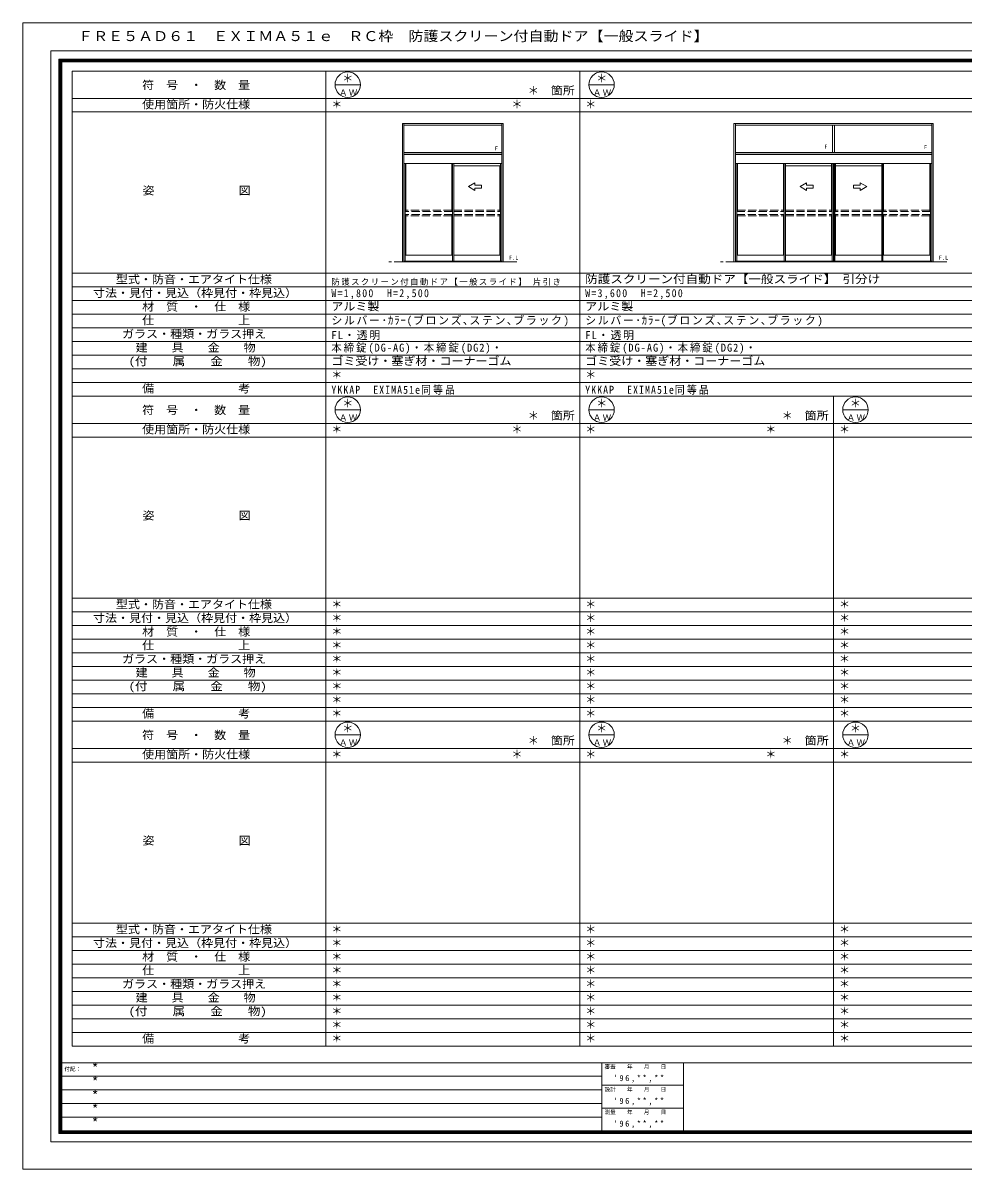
# Model space of a CAD drawing. Units: millimetres, scale not verified. Extents: x -14850 to 14850, y -10500 to 10500.
# Drawn here: x -14850 to 2372, y -10500 to 10500 of the extents above; entities that cross this region are included whole.
import ezdxf
from ezdxf.enums import TextEntityAlignment as Align

# ---------------------------------------------------------------- set-up
doc = ezdxf.new("R2010")
doc.units = ezdxf.units.MM
doc.header["$LTSCALE"] = 50
doc.linetypes.add('CHAIN2', pattern=[12, 9, -1, 1, -1])
doc.linetypes.add('DASHED3', pattern=[4, 3, -1])
doc.layers.add('0-0_0', color=7, linetype='Continuous')
for name, color, linetype, lineweight in [('0-1_USER1', 7, 'Continuous', 9), ('0-2_YKK_ZWAK', 7, 'CHAIN2', 9), ('0-3_YKK_11', 4, 'Continuous', 9)]:
    doc.layers.add(name, color=color, linetype=linetype, lineweight=lineweight)
doc.styles.add('ＭＳ ゴシック', font='')
doc.styles.get('ＭＳ ゴシック').set_extended_font_data('MS Gothic')

msp = doc.modelspace()

# ---------------------------------------------------------------- linework, layer by layer
at = {"layer": '0-1_USER1'}
for p, q in [((-14850, 10500), (14850, 10500)), ((-14850, -10500), (-14850, 10500)), ((-14340.23, 9987.41), (14340.79, 9987.41)), ((-14340.23, -9999.25), (-14340.23, 9987.41)), ((-14190.23, 9837.97), (14190.23, 9837.97)), ((-14190.23, -9849.81), (-14190.23, 9837.97)), ((-14177.82, 9825.57), (14177.82, 9825.57)), ((-14177.82, -9837.41), (-14177.82, 9825.57)), ((-14164.85, 9812.59), (14165.42, 9812.59)), ((-14164.85, -9825), (-14164.85, 9812.59)), ((-14152.44, 9799.62), (14152.45, 9799.62)), ((-14152.44, -9812.03), (-14152.44, 9799.62)), ((-14140.04, 9787.22), (14140.04, 9787.22)), ((-14140.04, -9799.06), (-14140.04, 9787.22)), ((-13949.96, 9617.94), (13950.04, 9617.94)), ((-13949.96, -8247.06), (-13949.96, 9617.94)), ((-9299.96, -8247.06), (-9299.96, 9617.94)), ((-4649.96, -8247.06), (-4649.96, 9617.94)), ((-9133.29, 9367.94), (-8666.63, 9367.94)), ((-4483.29, 9367.94), (-4016.63, 9367.94)), ((-13949.96, 9117.94), (13950.04, 9117.94)), ((-13949.96, 8867.94), (13950.04, 8867.94)), ((-13949.96, 5912.94), (13950.04, 5912.94)), ((-13949.96, 5662.94), (13950.04, 5662.94)), ((-13949.96, 5412.94), (13950.04, 5412.94)), ((-13949.96, 5162.94), (13950.04, 5162.94)), ((-13949.96, 4912.94), (13950.04, 4912.94)), ((-13949.96, 4662.94), (13950.04, 4662.94)), ((-13949.96, 4412.94), (13950.04, 4412.94)), ((-13949.96, 4162.94), (13950.04, 4162.94)), ((-13949.96, 3912.94), (13950.04, 3912.94)), ((-13949.96, 3662.94), (13950.04, 3662.94)), ((0.04, -8247.06), (0.04, 3662.94)), ((-9133.29, 3412.94), (-8666.63, 3412.94)), ((-4483.29, 3412.94), (-4016.63, 3412.94)), ((166.71, 3412.94), (633.37, 3412.94)), ((-13949.96, 3162.94), (13950.04, 3162.94)), ((-13949.96, 2912.94), (13950.04, 2912.94)), ((-13949.96, -42.06), (13950.04, -42.06)), ((-13949.96, -292.06), (13950.04, -292.06)), ((-13949.96, -542.06), (13950.04, -542.06)), ((-13949.96, -792.06), (13950.04, -792.06)), ((-13949.96, -1042.06), (13950.04, -1042.06)), ((-13949.96, -1292.06), (13950.04, -1292.06)), ((-13949.96, -1542.06), (13950.04, -1542.06)), ((-13949.96, -1792.06), (13950.04, -1792.06)), ((-13949.96, -2042.06), (13950.04, -2042.06)), ((-13949.96, -2292.06), (13950.04, -2292.06)), ((-9133.29, -2542.06), (-8666.63, -2542.06)), ((-4483.29, -2542.06), (-4016.63, -2542.06)), ((166.71, -2542.06), (633.37, -2542.06)), ((-13949.96, -2792.06), (13950.04, -2792.06)), ((-13949.96, -3042.06), (13950.04, -3042.06)), ((-13949.96, -5997.06), (13950.04, -5997.06)), ((-13949.96, -6247.06), (13950.04, -6247.06)), ((-13949.96, -6497.06), (13950.04, -6497.06)), ((-13949.96, -6747.06), (13950.04, -6747.06)), ((-13949.96, -6997.06), (13950.04, -6997.06)), ((-13949.96, -7247.06), (13950.04, -7247.06)), ((-13949.96, -7497.06), (13950.04, -7497.06)), ((-13949.96, -7747.06), (13950.04, -7747.06)), ((-13949.96, -7997.06), (13950.04, -7997.06)), ((-13949.96, -8247.06), (13950.04, -8247.06)), ((-14190.23, -8550.56), (14190.23, -8550.56)), ((-4245.68, -8550.56), (-4245.68, -9849.81)), ((-2746.8, -8550.56), (-2746.8, -9849.81)), ((-4245.68, -8798.68), (-14190.23, -8798.68)), ((-2746.8, -8965.6), (-4245.68, -8965.6)), ((-4245.68, -9049.62), (-14190.23, -9049.62)), ((-4245.68, -9299.44), (-14190.23, -9299.44)), ((-2746.8, -9382.33), (-4245.68, -9382.33)), ((-4245.68, -9549.25), (-14190.23, -9549.25)), ((14190.23, -9849.81), (-14190.23, -9849.81)), ((14177.82, -9837.41), (-14177.82, -9837.41)), ((14165.42, -9825), (-14164.85, -9825)), ((14152.45, -9812.03), (-14152.44, -9812.03)), ((14140.04, -9799.06), (-14140.04, -9799.06)), ((14340.79, -9999.25), (-14340.23, -9999.25)), ((-14850, -10500), (14850, -10500))]:
    msp.add_line(p, q, dxfattribs=at)
for centre in [(-8899.96, 9367.94), (-4249.96, 9367.94), (-8899.96, 3412.94), (-4249.96, 3412.94), (400.04, 3412.94), (-8899.96, -2542.06), (-4249.96, -2542.06), (400.04, -2542.06)]:
    msp.add_circle(centre, 233.33, dxfattribs=at)
at = {"layer": '0-2_YKK_ZWAK'}
for p, q in [((-5800.33, 6125.44), (-8149.59, 6125.44)), ((2074.67, 6125.44), (-2074.59, 6125.44))]:
    msp.add_line(p, q, dxfattribs=at)
at = {"layer": '0-3_YKK_11'}
for p, q in [((-7899.96, 6125.44), (-7899.96, 8655.44)), ((-6049.96, 8655.44), (-7899.96, 8655.44)), ((-7874.96, 6125.44), (-7874.96, 8655.44)), ((-6074.96, 8625.44), (-7874.96, 8625.44)), ((-6074.96, 6125.44), (-6074.96, 8655.44)), ((-6049.96, 6125.44), (-6049.96, 8655.44)), ((1825.04, 8655.44), (-1824.96, 8655.44)), ((-1824.96, 6125.44), (-1824.96, 8655.44)), ((-1799.96, 6125.44), (-1799.96, 8655.44)), ((1800.04, 8625.44), (-1799.96, 8625.44)), ((-17.46, 8625.44), (-17.46, 8125.44)), ((17.54, 8625.44), (17.54, 8125.44)), ((1800.04, 6125.44), (1800.04, 8655.44)), ((1825.04, 6125.44), (1825.04, 8655.44)), ((-6074.96, 8125.44), (-7874.96, 8125.44)), ((-6074.96, 8095.44), (-7874.96, 8095.44)), ((-6074.96, 8091.44), (-7874.96, 8091.44)), ((1800.04, 8125.44), (-1799.96, 8125.44)), ((1800.04, 8095.44), (-1799.96, 8095.44)), ((1800.04, 8091.44), (-1799.96, 8091.44)), ((-6074.96, 7925.43), (-7874.96, 7925.43)), ((-7871.96, 7925.43), (-7871.96, 6135.44)), ((-7848.96, 7925.43), (-7848.96, 6135.44)), ((-7836.96, 7925.43), (-7836.96, 7045.94)), ((-6993.46, 7925.43), (-6993.46, 7045.94)), ((-6981.46, 7925.43), (-6981.46, 6135.44)), ((-6958.46, 7925.43), (-6958.46, 6125.44)), ((-6102.96, 7880.44), (-6958.46, 7880.44)), ((-6114.96, 7045.94), (-6114.96, 7880.44)), ((-6102.96, 6135.44), (-6102.96, 7925.43)), ((-6079.96, 6135.44), (-6079.96, 7925.43)), ((1800.04, 7925.43), (-1799.96, 7925.43)), ((-1796.96, 7925.43), (-1796.96, 6135.44)), ((-1773.96, 7925.43), (-1773.96, 6135.44)), ((-1761.96, 7925.43), (-1761.96, 7045.94)), ((-916.46, 7925.43), (-916.46, 7045.94)), ((-904.46, 7925.43), (-904.46, 6135.44)), ((-881.46, 7925.43), (-881.46, 6135.44)), ((-37.46, 7880.44), (-881.46, 7880.44)), ((-37.46, 7045.94), (-37.46, 7925.43)), ((-25.46, 6135.44), (-25.46, 7925.43)), ((-2.46, 6135.44), (-2.46, 7925.43)), ((2.54, 6135.44), (2.54, 7925.43)), ((25.54, 6135.44), (25.54, 7925.43)), ((37.54, 7045.94), (37.54, 7925.43)), ((37.54, 7880.44), (881.54, 7880.44)), ((881.54, 7925.43), (881.54, 6135.44)), ((904.54, 7925.43), (904.54, 6135.44)), ((916.54, 7925.43), (916.54, 7045.94)), ((1762.04, 7925.43), (1762.04, 7045.94)), ((1774.04, 7925.43), (1774.04, 6135.44)), ((1797.04, 7925.43), (1797.04, 6135.44)), ((-6690.28, 7500.33), (-6570.28, 7569.61)), ((-6570.28, 7530.33), (-6570.28, 7569.61)), ((-615.28, 7500.33), (-495.28, 7569.61)), ((-495.28, 7530.33), (-495.28, 7569.61)), ((606.36, 7500.33), (486.36, 7569.61)), ((486.36, 7530.33), (486.36, 7569.61)), ((-6690.28, 7500.33), (-6570.28, 7431.05)), ((-6570.28, 7530.33), (-6450.28, 7530.33)), ((-6450.28, 7470.33), (-6570.28, 7470.33)), ((-6570.28, 7431.05), (-6570.28, 7470.33)), ((-6450.28, 7530.33), (-6450.28, 7470.33)), ((-615.28, 7500.33), (-495.28, 7431.05)), ((-495.28, 7530.33), (-375.28, 7530.33)), ((-375.28, 7470.33), (-495.28, 7470.33)), ((-495.28, 7431.05), (-495.28, 7470.33)), ((-375.28, 7530.33), (-375.28, 7470.33)), ((486.36, 7530.33), (366.36, 7530.33)), ((366.36, 7530.33), (366.36, 7470.33)), ((366.36, 7470.33), (486.36, 7470.33)), ((606.36, 7500.33), (486.36, 7431.05)), ((486.36, 7431.05), (486.36, 7470.33)), ((-7836.96, 6989.94), (-7836.96, 6245.44)), ((-6993.46, 6989.94), (-6993.46, 6245.44)), ((-6114.96, 6245.44), (-6114.96, 6989.94)), ((-1761.96, 6989.94), (-1761.96, 6245.44)), ((-916.46, 6989.94), (-916.46, 6245.44)), ((-37.46, 6245.44), (-37.46, 6989.94)), ((37.54, 6245.44), (37.54, 6989.94)), ((916.54, 6989.94), (916.54, 6245.44)), ((1762.04, 6989.94), (1762.04, 6245.44)), ((-6075.46, 6125.44), (-7874.96, 6125.44)), ((-7871.96, 6135.44), (-6958.46, 6135.44)), ((-7871.96, 6135.44), (-7835.96, 6135.44)), ((-7848.96, 6245.44), (-6981.46, 6245.44)), ((-6993.46, 6135.44), (-6993.46, 6125.44)), ((-6958.46, 6245.44), (-6102.96, 6245.44)), ((-6958.46, 6135.44), (-6079.96, 6135.44)), ((1825.04, 6125.44), (-1824.96, 6125.44)), ((-1796.96, 6135.44), (-881.46, 6135.44)), ((-1796.96, 6135.44), (-1762.96, 6135.44)), ((-1773.96, 6245.44), (-904.46, 6245.44)), ((-916.46, 6135.44), (-916.46, 6125.44)), ((-881.46, 6245.44), (-25.46, 6245.44)), ((-881.46, 6135.44), (-2.46, 6135.44)), ((-881.46, 6125.44), (-881.46, 6135.44)), ((881.54, 6135.44), (2.54, 6135.44)), ((881.54, 6245.44), (25.54, 6245.44)), ((1797.04, 6135.44), (881.54, 6135.44)), ((881.54, 6125.44), (881.54, 6135.44)), ((1774.04, 6245.44), (904.54, 6245.44)), ((916.54, 6135.44), (916.54, 6125.44)), ((1797.04, 6135.44), (1764.04, 6135.44))]:
    msp.add_line(p, q, dxfattribs=at)
at = {"layer": '0-3_YKK_11', "linetype": 'DASHED3'}
for p, q in [((-6981.46, 7045.94), (-7848.96, 7045.94)), ((-6981.46, 6989.94), (-7848.96, 6989.94)), ((-6993.46, 7067.94), (-7836.96, 7067.94)), ((-6993.46, 6967.93), (-7836.96, 6967.93)), ((-6958.46, 7067.94), (-6114.96, 7067.94)), ((-6958.46, 7045.94), (-6102.96, 7045.94)), ((-6958.46, 6989.94), (-6102.96, 6989.94)), ((-6958.46, 6967.93), (-6114.96, 6967.93)), ((-1773.96, 7045.94), (-904.46, 7045.94)), ((-1773.96, 6989.94), (-904.46, 6989.94)), ((-1761.96, 7067.94), (-916.46, 7067.94)), ((-1761.96, 6967.93), (-916.46, 6967.93)), ((-881.46, 7067.94), (-37.46, 7067.94)), ((-881.46, 7045.94), (-25.46, 7045.94)), ((-881.46, 6989.94), (-25.46, 6989.94)), ((-881.46, 6967.93), (-37.46, 6967.93)), ((881.54, 7045.94), (25.54, 7045.94)), ((881.54, 6989.94), (25.54, 6989.94)), ((881.54, 7067.94), (37.54, 7067.94)), ((881.54, 6967.93), (37.54, 6967.93)), ((1774.04, 7045.94), (904.54, 7045.94)), ((1774.04, 6989.94), (904.54, 6989.94)), ((1762.04, 7067.94), (916.54, 7067.94)), ((1762.04, 6967.93), (916.54, 6967.93))]:
    msp.add_line(p, q, dxfattribs=at)

# ---------------------------------------------------------------- texts
at = {"layer": '0-0_0', "color": 3, "style": 'ＭＳ ゴシック', "width": 1.1}
msp.add_text('ＦＲＥ５ＡＤ６１\u3000ＥＸＩＭＡ５１ｅ\u3000ＲＣ枠\u3000防護スクリーン付自動ドア【一般スライド】', height=183.3, dxfattribs=at).set_placement((-13840.22, 10112.41), align=Align.BOTTOM_LEFT)
at = {"layer": '0-0_0', "style": 'ＭＳ ゴシック'}
for p in [(-8999.96, 9367.94), (-4349.96, 9367.94), (-5599.96, 9142.94), (-9199.96, 8892.94), (-5899.96, 8892.94), (-4549.96, 8892.94), (-9199.96, 3937.94), (-4549.96, 3937.94), (-8999.96, 3412.94), (-4349.96, 3412.94), (300.04, 3412.94), (-5599.96, 3187.94), (-949.96, 3187.94), (-9199.96, 2937.94), (-5899.96, 2937.94), (-4549.96, 2937.94), (-1249.96, 2937.94), (100.04, 2937.94), (-9199.96, -267.06), (-4549.96, -267.06), (100.04, -267.06), (-9199.96, -517.06), (-4549.96, -517.06), (100.04, -517.06), (-9199.96, -767.06), (-4549.96, -767.06), (100.04, -767.06), (-9199.96, -1017.06), (-4549.96, -1017.06), (100.04, -1017.06), (-9199.96, -1267.06), (-4549.96, -1267.06), (100.04, -1267.06), (-9199.96, -1517.06), (-4549.96, -1517.06), (100.04, -1517.06), (-9199.96, -1767.06), (-4549.96, -1767.06), (100.04, -1767.06), (-9199.96, -2017.06), (-4549.96, -2017.06), (100.04, -2017.06), (-9199.96, -2267.06), (-4549.96, -2267.06), (100.04, -2267.06), (-8999.96, -2542.06), (-4349.96, -2542.06), (300.04, -2542.06), (-5599.96, -2767.06), (-949.96, -2767.06), (-9199.96, -3017.06), (-5899.96, -3017.06), (-4549.96, -3017.06), (-1249.96, -3017.06), (100.04, -3017.06), (-9199.96, -6222.06), (-4549.96, -6222.06), (100.04, -6222.06), (-9199.96, -6472.06), (-4549.96, -6472.06), (100.04, -6472.06), (-9199.96, -6722.06), (-4549.96, -6722.06), (100.04, -6722.06), (-9199.96, -6972.06), (-4549.96, -6972.06), (100.04, -6972.06), (-9199.96, -7222.06), (-4549.96, -7222.06), (100.04, -7222.06), (-9199.96, -7472.06), (-4549.96, -7472.06), (100.04, -7472.06), (-9199.96, -7722.06), (-4549.96, -7722.06), (100.04, -7722.06), (-9199.96, -7972.06), (-4549.96, -7972.06), (100.04, -7972.06), (-9199.96, -8222.06), (-4549.96, -8222.06), (100.04, -8222.06)]:
    msp.add_text('＊', height=146.6, dxfattribs=at).set_placement(p, align=Align.BOTTOM_LEFT)
for s, width, p in [('防護スクリーン付自動ドア【一般スライド】 引分け', 1.15, (-4549.96, 5687.94)), ('アルミ製', 1.1, (-9199.96, 5187.94)), ('アルミ製', 1.1, (-4549.96, 5187.94)), ('ゴミ受け・塞ぎ材・コーナーゴム', 1.1, (-9199.96, 4187.94)), ('ゴミ受け・塞ぎ材・コーナーゴム', 1.1, (-4549.96, 4187.94))]:
    msp.add_text(s, height=146.6, dxfattribs=dict(at, width=width)).set_placement(p, align=Align.BOTTOM_LEFT)
at = {"layer": '0-0_0', "attachment_point": 7, "style": 'ＭＳ ゴシック'}
for s, insert, char_height in [('\\T1.17;防護スクリーン付自動ドア【一般スライド】\\~片引き', (-9199.96, 5687.94), 110), ('\\T1.26;\\W0.9;W=1,800\u3000H=2,500', (-9199.96, 5437.94), 146.6), ('\\T1.26;\\W0.9;W=3,600\u3000H=2,500', (-4549.96, 5437.94), 146.6), ('\\T1.15;シルバー･ｶﾗｰ(ブロンズ､ステン､ブラック)', (-9199.96, 4937.94), 146.6), ('\\T1.15;シルバー･ｶﾗｰ(ブロンズ､ステン､ブラック)', (-4549.96, 4937.94), 146.6), ('\\T1.16;FL・透明', (-9199.96, 4687.94), 146.6), ('\\T1.16;FL・透明', (-4549.96, 4687.94), 146.6), ('\\T1.19;\\W0.95;本締錠(DG-AG)・本締錠(DG2)・', (-9199.96, 4437.94), 146.6), ('\\T1.19;\\W0.95;本締錠(DG-AG)・本締錠(DG2)・', (-4549.96, 4437.94), 146.6), ('\\T1.22;\\W0.9;YKKAP\u3000EXIMA51e同等品', (-9199.96, 3687.94), 146.6), ('\\T1.22;\\W0.9;YKKAP\u3000EXIMA51e同等品', (-4549.96, 3687.94), 146.6)]:
    msp.add_mtext(s, dxfattribs=dict(at, insert=insert, char_height=char_height))
at = {"layer": '0-1_USER1', "style": 'ＭＳ ゴシック'}
for s, width, p in [('符\u3000号\u3000・\u3000数\u3000量', 1.1, (-12666.33, 9242.94)), ('箇所', 1.1, (-5179.96, 9142.94)), ('使用箇所・防火仕様', 1.1, (-12666.33, 8887.94)), ('姿\u3000\u3000\u3000\u3000\u3000\u3000\u3000図', 1.1, (-12659.66, 7310.44)), ('型式・防音・エアタイト仕様', 1.1, (-13146.33, 5682.94)), ('寸法・見付・見込（枠見付・枠見込）', 1.1, (-13566.33, 5432.94)), ('材\u3000質\u3000・\u3000仕\u3000様', 1.1, (-12666.33, 5182.94)), ('仕\u3000\u3000\u3000\u3000\u3000\u3000\u3000上', 1.1, (-12666.33, 4932.94)), ('ガラス・種類・ガラス押え', 1.1, (-13033, 4682.94)), ('建\u3000\u3000具\u3000\u3000金\u3000\u3000物', 1.1, (-12786.33, 4432.94)), ('(付\u3000\u3000属\u3000\u3000金\u3000\u3000物)', 1.15, (-12913, 4182.94)), ('備\u3000\u3000\u3000\u3000\u3000\u3000\u3000考', 1.1, (-12666.33, 3682.94)), ('符\u3000号\u3000・\u3000数\u3000量', 1.1, (-12666.33, 3287.94)), ('箇所', 1.1, (-5179.96, 3187.94)), ('箇所', 1.1, (-529.96, 3187.94)), ('使用箇所・防火仕様', 1.1, (-12666.33, 2932.94)), ('姿\u3000\u3000\u3000\u3000\u3000\u3000\u3000図', 1.1, (-12659.66, 1355.44)), ('型式・防音・エアタイト仕様', 1.1, (-13146.33, -272.06)), ('寸法・見付・見込（枠見付・枠見込）', 1.1, (-13566.33, -522.06)), ('材\u3000質\u3000・\u3000仕\u3000様', 1.1, (-12666.33, -772.06)), ('仕\u3000\u3000\u3000\u3000\u3000\u3000\u3000上', 1.1, (-12666.33, -1022.06)), ('ガラス・種類・ガラス押え', 1.1, (-13033, -1272.06)), ('建\u3000\u3000具\u3000\u3000金\u3000\u3000物', 1.1, (-12786.33, -1522.06)), ('(付\u3000\u3000属\u3000\u3000金\u3000\u3000物)', 1.15, (-12913, -1772.06)), ('備\u3000\u3000\u3000\u3000\u3000\u3000\u3000考', 1.1, (-12666.33, -2272.06)), ('符\u3000号\u3000・\u3000数\u3000量', 1.1, (-12666.33, -2667.06)), ('箇所', 1.1, (-5179.96, -2767.06)), ('箇所', 1.1, (-529.96, -2767.06)), ('使用箇所・防火仕様', 1.1, (-12666.33, -3022.06)), ('姿\u3000\u3000\u3000\u3000\u3000\u3000\u3000図', 1.1, (-12659.66, -4599.56)), ('型式・防音・エアタイト仕様', 1.1, (-13146.33, -6227.06)), ('寸法・見付・見込（枠見付・枠見込）', 1.1, (-13566.33, -6477.06)), ('材\u3000質\u3000・\u3000仕\u3000様', 1.1, (-12666.33, -6727.06)), ('仕\u3000\u3000\u3000\u3000\u3000\u3000\u3000上', 1.1, (-12666.33, -6977.06)), ('ガラス・種類・ガラス押え', 1.1, (-13033, -7227.06)), ('建\u3000\u3000具\u3000\u3000金\u3000\u3000物', 1.1, (-12786.33, -7477.06)), ('(付\u3000\u3000属\u3000\u3000金\u3000\u3000物)', 1.15, (-12913, -7727.06)), ('備\u3000\u3000\u3000\u3000\u3000\u3000\u3000考', 1.1, (-12666.33, -8227.06))]:
    msp.add_text(s, height=146.6, dxfattribs=dict(at, width=width)).set_placement(p, align=Align.BOTTOM_LEFT)
at = {"layer": '0-1_USER1', "color": 3, "style": 'ＭＳ ゴシック'}
for p in [(-13590.04, -8798.68), (-13590.04, -9049.62), (-13590.04, -9299.62), (-13590.04, -9550.38), (-13590.04, -9800.38)]:
    msp.add_text('*', height=183.3, dxfattribs=at).set_placement(p, align=Align.BOTTOM_LEFT)
at = {"layer": '0-1_USER1', "color": 4, "style": 'ＭＳ ゴシック'}
for s, p in [('審査\u3000\u3000年\u3000\u3000月\u3000\u3000日', (-4195.68, -8683.68)), ('付記：', (-14090.04, -8723.68)), ('設計\u3000\u3000年\u3000\u3000月\u3000\u3000日', (-4195.68, -9098.72)), ('測量\u3000\u3000年\u3000\u3000月\u3000\u3000日', (-4195.68, -9515.45))]:
    msp.add_text(s, height=73.31, dxfattribs=at).set_placement(p, align=Align.BOTTOM_LEFT)
at = {"layer": '0-1_USER1', "char_height": 110, "attachment_point": 7, "style": 'ＭＳ ゴシック'}
for s, insert in [('\\T1.17;ＡＷ', (-9059.96, 9167.94)), ('\\T1.17;ＡＷ', (-4409.96, 9167.94)), ('\\T1.17;ＡＷ', (-9059.96, 3212.94)), ('\\T1.17;ＡＷ', (-4409.96, 3212.94)), ('\\T1.17;ＡＷ', (240.04, 3212.94)), ('\\T1.17;ＡＷ', (-9059.96, -2742.06)), ('\\T1.17;ＡＷ', (-4409.96, -2742.06)), ('\\T1.17;ＡＷ', (240.04, -2742.06)), ("\\T1.39;\\W0.85;'96,**,**", (-4029.7, -8916.54)), ("\\T1.39;\\W0.85;'96,**,**", (-4029.7, -9333.27)), ("\\T1.39;\\W0.85;'96,**,**", (-4029.7, -9750))]:
    msp.add_mtext(s, dxfattribs=dict(at, insert=insert))
at = {"layer": '0-2_YKK_ZWAK', "color": 4, "style": 'ＭＳ ゴシック'}
for p in [(-5946.75, 6142.25), (1927.75, 6142.25)]:
    msp.add_text('F.L', height=73.31, dxfattribs=at).set_placement(p, align=Align.BOTTOM_LEFT)
at = {"layer": '0-3_YKK_11', "style": 'ＭＳ ゴシック'}
for p in [(-6207.46, 8140.76), (-169.33, 8173.08), (1655, 8165.73)]:
    msp.add_text('F', height=73.31, dxfattribs=at).set_placement(p, align=Align.BOTTOM_LEFT)

doc.saveas('drawing.dxf')
